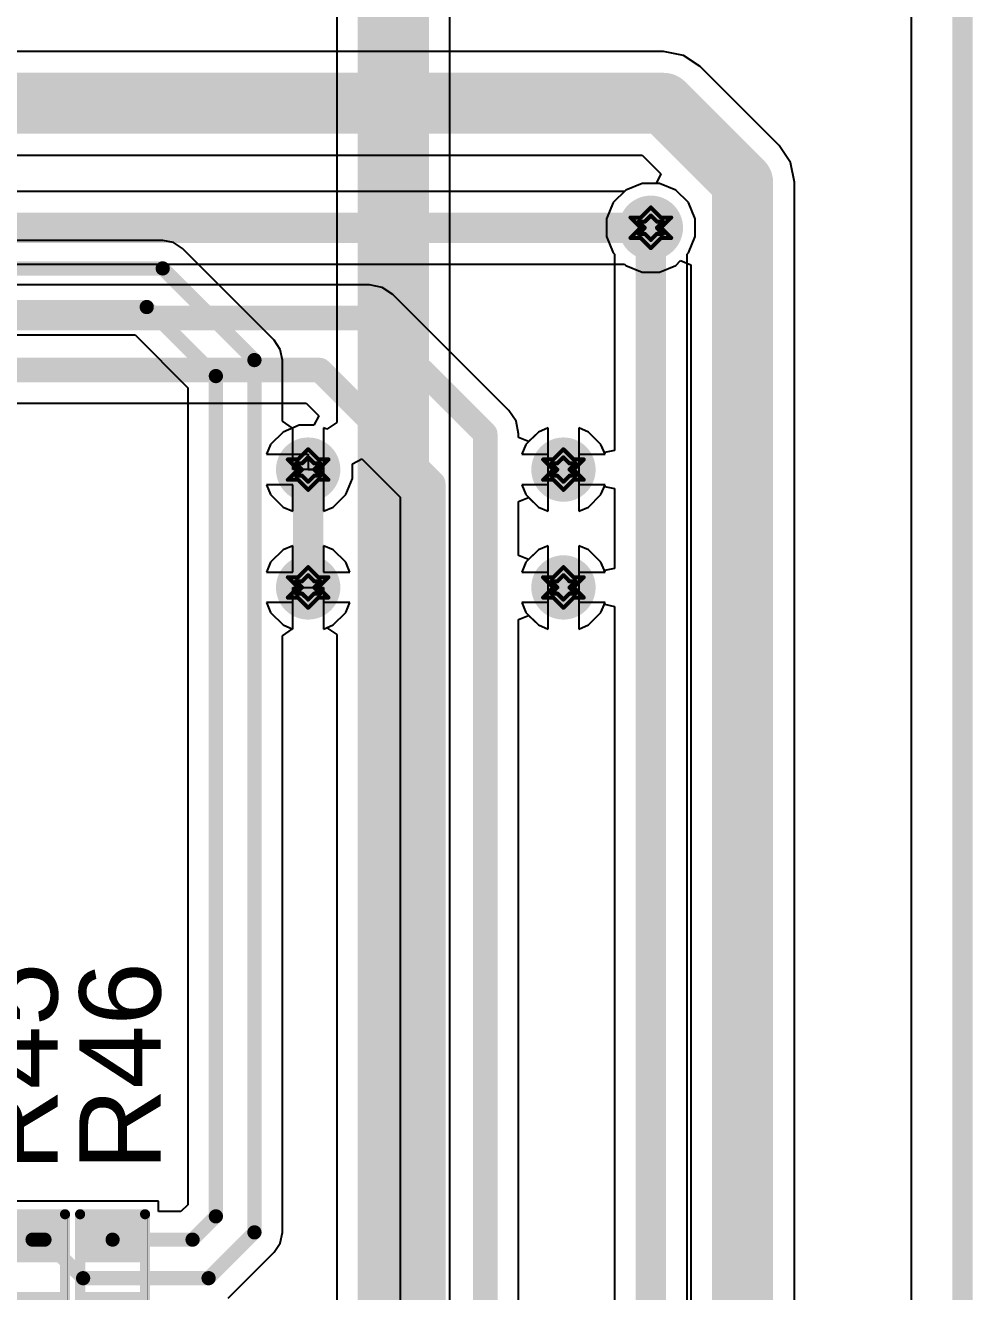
# Model space of a CAD drawing. Header units: inches. Extents: x -18 to 237, y -41 to 211.
# Drawn here: x 64.75 to 76.59, y 65.32 to 81.15 of the extents above; entities that cross this region are included whole.
import ezdxf

# ---------------------------------------------------------------- set-up
doc = ezdxf.new("R2010")
doc.units = ezdxf.units.IN
for name, color, linetype in [('Board Outline', 216, 'Continuous'), ('Bottom Layer', 5, 'Continuous'), ('Bottom Solder', 6, 'Continuous'), ('Drill Drawing', 1, 'Continuous'), ('Top Layer', 1, 'Continuous'), ('Top Overlay', 2, 'Continuous'), ('Top Paste', 8, 'Continuous'), ('Top Solder', 216, 'Continuous'), ('Via Holes', 16, 'Continuous')]:
    doc.layers.add(name, color=color, linetype=linetype)
doc.styles.add('Arial', font='', dxfattribs={"height": 0.2})
doc.styles.get('Arial').set_extended_font_data('Arial')

# ---------------------------------------------------------------- blocks, each defined once
blk = doc.blocks.new('R___0402_37')
at = {"layer": 'Top Layer'}
for points in [[(-0.699, -0.318), (-0.699, 0.318), (-0.241, 0.318), (-0.241, -0.318)], [(0.241, -0.318), (0.241, 0.318), (0.699, 0.318), (0.699, -0.318)]]:
    blk.add_hatch(color=1, dxfattribs=at).paths.add_polyline_path(points)
at = {"layer": 'Top Paste'}
for points in [[(-0.699, -0.318), (-0.699, 0.318), (-0.241, 0.318), (-0.241, -0.318)], [(0.241, -0.318), (0.241, 0.318), (0.699, 0.318), (0.699, -0.318)]]:
    blk.add_hatch(color=8, dxfattribs=at).paths.add_polyline_path(points)
at = {"layer": 'Top Solder'}
for points in [[(-0.754, -0.373), (-0.754, 0.373), (-0.186, 0.373), (-0.186, -0.373)], [(0.186, -0.373), (0.186, 0.373), (0.754, 0.373), (0.754, -0.373)]]:
    blk.add_hatch(color=216, dxfattribs=at).paths.add_polyline_path(points)
at = {"layer": 'Top Overlay'}
for points, const_width in [([(-0.787, 0.406), (0.787, 0.406)], 0.127), ([(-0.787, 0.406), (-0.787, -0.406)], 0.127), ([(0.787, 0.406), (0.787, -0.406)], 0.127), ([(-0.787, -0.406), (0.787, -0.406)], 0.127), ([(-0.813, -0.432), (0.813, -0.432)], 0.00323)]:
    blk.add_lwpolyline(points, dxfattribs=dict(at, const_width=const_width))
for points, const_width in [([(-0.819, 0.406, 1), (-0.756, 0.406, 1)], 0.0635), ([(-0.819, 0.406, 1), (-0.756, 0.406, 1)], 0.0635), ([(0.756, 0.406, 1), (0.819, 0.406, 1)], 0.0635), ([(0.756, 0.406, 1), (0.819, 0.406, 1)], 0.0635), ([(-0.819, -0.406, 1), (-0.756, -0.406, 1)], 0.0635), ([(-0.819, -0.406, 1), (-0.756, -0.406, 1)], 0.0635), ([(-0.814, -0.432, 1), (-0.812, -0.432, 1)], 0.00161), ([(0.756, -0.406, 1), (0.819, -0.406, 1)], 0.0635), ([(0.756, -0.406, 1), (0.819, -0.406, 1)], 0.0635), ([(0.812, -0.432, 1), (0.814, -0.432, 1)], 0.00161)]:
    blk.add_lwpolyline(points, format="xyb", close=True, dxfattribs=dict(at, const_width=const_width))
blk = doc.blocks.new('R___0402_38')
at = {"layer": 'Top Layer'}
for points in [[(-0.699, -0.318), (-0.699, 0.318), (-0.241, 0.318), (-0.241, -0.318)], [(0.241, -0.318), (0.241, 0.318), (0.699, 0.318), (0.699, -0.318)]]:
    blk.add_hatch(color=1, dxfattribs=at).paths.add_polyline_path(points)
at = {"layer": 'Top Paste'}
for points in [[(-0.699, -0.318), (-0.699, 0.318), (-0.241, 0.318), (-0.241, -0.318)], [(0.241, -0.318), (0.241, 0.318), (0.699, 0.318), (0.699, -0.318)]]:
    blk.add_hatch(color=8, dxfattribs=at).paths.add_polyline_path(points)
at = {"layer": 'Top Solder'}
for points in [[(-0.754, -0.373), (-0.754, 0.373), (-0.186, 0.373), (-0.186, -0.373)], [(0.186, -0.373), (0.186, 0.373), (0.754, 0.373), (0.754, -0.373)]]:
    blk.add_hatch(color=216, dxfattribs=at).paths.add_polyline_path(points)
at = {"layer": 'Top Overlay'}
for points, const_width in [([(-0.787, 0.406), (0.787, 0.406)], 0.127), ([(-0.787, 0.406), (-0.787, -0.406)], 0.127), ([(0.787, 0.406), (0.787, -0.406)], 0.127), ([(-0.787, -0.406), (0.787, -0.406)], 0.127), ([(-0.813, -0.432), (0.813, -0.432)], 0.00323)]:
    blk.add_lwpolyline(points, dxfattribs=dict(at, const_width=const_width))
for points, const_width in [([(-0.819, 0.406, 1), (-0.756, 0.406, 1)], 0.0635), ([(-0.819, 0.406, 1), (-0.756, 0.406, 1)], 0.0635), ([(0.756, 0.406, 1), (0.819, 0.406, 1)], 0.0635), ([(0.756, 0.406, 1), (0.819, 0.406, 1)], 0.0635), ([(-0.819, -0.406, 1), (-0.756, -0.406, 1)], 0.0635), ([(-0.819, -0.406, 1), (-0.756, -0.406, 1)], 0.0635), ([(-0.814, -0.432, 1), (-0.812, -0.432, 1)], 0.00161), ([(0.756, -0.406, 1), (0.819, -0.406, 1)], 0.0635), ([(0.756, -0.406, 1), (0.819, -0.406, 1)], 0.0635), ([(0.812, -0.432, 1), (0.814, -0.432, 1)], 0.00161)]:
    blk.add_lwpolyline(points, format="xyb", close=True, dxfattribs=dict(at, const_width=const_width))

msp = doc.modelspace()

# ---------------------------------------------------------------- hatches: boundary and pattern name
at = {"layer": 'Bottom Layer'}
h = msp.add_hatch(color=5, dxfattribs=at)
edge = h.paths.add_edge_path()
edge.add_arc((72.568, 78.616), 0.3, 0, 360)
h = msp.add_hatch(color=5, dxfattribs=at)
edge = h.paths.add_edge_path()
edge.add_arc((68.286, 75.593), 0.3, 0, 360)
h = msp.add_hatch(color=5, dxfattribs=at)
edge = h.paths.add_edge_path()
edge.add_arc((71.476, 75.593), 0.3, 0, 360)
h = msp.add_hatch(color=5, dxfattribs=at)
edge = h.paths.add_edge_path()
edge.add_arc((68.286, 74.12), 0.3, 0, 360)
h = msp.add_hatch(color=5, dxfattribs=at)
edge = h.paths.add_edge_path()
edge.add_arc((71.476, 74.12), 0.3, 0, 360)
at = {"layer": 'Bottom Solder'}
h = msp.add_hatch(color=6, dxfattribs=at)
edge = h.paths.add_edge_path()
edge.add_arc((72.568, 78.616), 0.402, 0, 360)
h = msp.add_hatch(color=6, dxfattribs=at)
edge = h.paths.add_edge_path()
edge.add_arc((68.286, 75.593), 0.402, 0, 360)
h = msp.add_hatch(color=6, dxfattribs=at)
edge = h.paths.add_edge_path()
edge.add_arc((71.476, 75.593), 0.402, 0, 360)
h = msp.add_hatch(color=6, dxfattribs=at)
edge = h.paths.add_edge_path()
edge.add_arc((68.286, 74.12), 0.402, 0, 360)
h = msp.add_hatch(color=6, dxfattribs=at)
edge = h.paths.add_edge_path()
edge.add_arc((71.476, 74.12), 0.402, 0, 360)
at = {"layer": 'Top Layer'}
h = msp.add_hatch(color=1, dxfattribs=at)
edge = h.paths.add_edge_path()
edge.add_arc((72.568, 78.616), 0.3, 0, 360)
h = msp.add_hatch(color=1, dxfattribs=at)
edge = h.paths.add_edge_path()
edge.add_arc((68.286, 75.593), 0.3, 0, 360)
h = msp.add_hatch(color=1, dxfattribs=at)
edge = h.paths.add_edge_path()
edge.add_arc((71.476, 75.593), 0.3, 0, 360)
h = msp.add_hatch(color=1, dxfattribs=at)
edge = h.paths.add_edge_path()
edge.add_arc((68.286, 74.12), 0.3, 0, 360)
h = msp.add_hatch(color=1, dxfattribs=at)
edge = h.paths.add_edge_path()
edge.add_arc((71.476, 74.12), 0.3, 0, 360)
at = {"layer": 'Top Solder'}
h = msp.add_hatch(color=216, dxfattribs=at)
edge = h.paths.add_edge_path()
edge.add_arc((72.568, 78.616), 0.402, 0, 360)
h = msp.add_hatch(color=216, dxfattribs=at)
edge = h.paths.add_edge_path()
edge.add_arc((68.286, 75.593), 0.402, 0, 360)
h = msp.add_hatch(color=216, dxfattribs=at)
edge = h.paths.add_edge_path()
edge.add_arc((71.476, 75.593), 0.402, 0, 360)
h = msp.add_hatch(color=216, dxfattribs=at)
edge = h.paths.add_edge_path()
edge.add_arc((68.286, 74.12), 0.402, 0, 360)
h = msp.add_hatch(color=216, dxfattribs=at)
edge = h.paths.add_edge_path()
edge.add_arc((71.476, 74.12), 0.402, 0, 360)
at = {"layer": 'Via Holes'}
h = msp.add_hatch(color=7, dxfattribs=at)
edge = h.paths.add_edge_path()
edge.add_arc((72.568, 78.616), 0.15, 0, 360)
h = msp.add_hatch(color=7, dxfattribs=at)
edge = h.paths.add_edge_path()
edge.add_arc((68.286, 75.593), 0.15, 0, 360)
h = msp.add_hatch(color=7, dxfattribs=at)
edge = h.paths.add_edge_path()
edge.add_arc((71.476, 75.593), 0.15, 0, 360)
h = msp.add_hatch(color=7, dxfattribs=at)
edge = h.paths.add_edge_path()
edge.add_arc((68.286, 74.12), 0.15, 0, 360)
h = msp.add_hatch(color=7, dxfattribs=at)
edge = h.paths.add_edge_path()
edge.add_arc((71.476, 74.12), 0.15, 0, 360)

# ---------------------------------------------------------------- linework, layer by layer
at = {"layer": 'Board Outline', "const_width": 0.254}
msp.add_lwpolyline([(76.462, 90.693), (76.462, -3.476)], dxfattribs=at)
at = {"layer": 'Bottom Layer'}
for p, q in [((75.819, 89.741), (75.819, 50.879)), ((72.728, 80.82), (50.714, 80.82)), ((72.975, 80.771), (72.728, 80.82)), ((73.185, 80.63), (72.975, 80.771)), ((74.173, 79.643), (73.185, 80.63)), ((74.313, 79.433), (74.173, 79.643)), ((50.982, 79.525), (72.459, 79.525)), ((72.459, 79.525), (72.694, 79.29)), ((74.362, 79.185), (74.313, 79.433)), ((72.458, 79.17), (72.254, 79.086)), ((72.635, 79.17), (72.458, 79.17)), ((72.694, 79.29), (72.635, 79.17)), ((74.362, 63.861), (74.362, 79.185)), ((72.238, 79.069), (55.372, 79.069)), ((72.254, 79.086), (72.238, 79.069)), ((72.882, 78.146), (72.94, 78.205)), ((72.94, 78.205), (73.067, 78.153)), ((55.56, 78.163), (72.238, 78.163)), ((72.238, 78.163), (72.254, 78.146)), ((72.254, 78.146), (72.458, 78.062)), ((72.458, 78.062), (72.678, 78.062)), ((72.678, 78.062), (72.882, 78.146)), ((73.067, 78.153), (73.067, 64.399)), ((69.051, 77.902), (57.389, 77.902)), ((69.21, 77.871), (69.051, 77.902)), ((69.344, 77.781), (69.21, 77.871)), ((70.793, 76.332), (69.344, 77.781)), ((64.262, 76.424), (68.26, 76.424)), ((68.26, 76.424), (68.419, 76.265)), ((70.883, 76.198), (70.793, 76.332)), ((68.175, 76.147), (67.972, 76.063)), ((68.357, 76.147), (68.175, 76.147)), ((68.419, 76.265), (68.357, 76.147)), ((70.914, 76.039), (70.883, 76.198)), ((67.972, 76.063), (67.816, 75.907)), ((70.914, 75.993), (70.914, 76.039)), ((71.041, 75.943), (70.914, 75.993)), ((71.162, 76.063), (71.041, 75.943)), ((71.285, 76.114), (71.162, 76.063)), ((71.285, 75.593), (71.285, 76.114)), ((71.789, 76.063), (71.666, 76.114)), ((71.666, 76.114), (71.666, 75.784)), ((71.945, 75.907), (71.789, 76.063)), ((67.816, 75.907), (67.765, 75.784)), ((71.996, 75.784), (71.945, 75.907)), ((67.765, 75.784), (68.286, 75.784)), ((68.286, 75.784), (68.286, 75.593)), ((68.84, 75.665), (68.957, 75.727)), ((68.957, 75.727), (69.436, 75.248)), ((71.666, 75.784), (71.996, 75.784)), ((68.286, 75.593), (68.476, 75.593)), ((68.476, 75.593), (68.476, 75.073)), ((68.84, 75.483), (68.84, 75.665)), ((71.285, 75.073), (71.285, 75.593)), ((68.095, 75.403), (67.765, 75.403)), ((67.765, 75.403), (67.816, 75.28)), ((68.095, 75.073), (68.095, 75.403)), ((68.755, 75.28), (68.84, 75.483)), ((71.996, 75.403), (71.666, 75.403)), ((71.666, 75.403), (71.666, 75.073)), ((71.945, 75.28), (71.996, 75.403)), ((67.816, 75.28), (67.972, 75.124)), ((68.599, 75.124), (68.755, 75.28)), ((69.436, 75.248), (69.436, 60.921)), ((70.914, 75.194), (71.041, 75.244)), ((70.914, 74.52), (70.914, 75.194)), ((71.041, 75.244), (71.162, 75.124)), ((71.789, 75.124), (71.945, 75.28)), ((67.972, 75.124), (68.095, 75.073)), ((68.476, 75.073), (68.599, 75.124)), ((71.162, 75.124), (71.285, 75.073)), ((71.666, 75.073), (71.789, 75.124)), ((67.972, 74.59), (67.816, 74.434)), ((68.095, 74.641), (67.972, 74.59)), ((68.095, 74.311), (68.095, 74.641)), ((68.599, 74.59), (68.476, 74.641)), ((68.476, 74.641), (68.476, 74.311)), ((68.755, 74.434), (68.599, 74.59)), ((71.162, 74.59), (71.041, 74.469)), ((71.285, 74.641), (71.162, 74.59)), ((71.285, 74.12), (71.285, 74.641)), ((71.789, 74.59), (71.666, 74.641)), ((71.666, 74.641), (71.666, 74.311)), ((71.945, 74.434), (71.789, 74.59)), ((67.816, 74.434), (67.765, 74.311)), ((68.806, 74.311), (68.755, 74.434)), ((71.041, 74.469), (70.914, 74.52)), ((71.996, 74.311), (71.945, 74.434)), ((67.765, 74.311), (68.095, 74.311)), ((68.476, 74.311), (68.806, 74.311)), ((71.666, 74.311), (71.996, 74.311)), ((71.285, 73.599), (71.285, 74.12)), ((68.095, 73.93), (67.765, 73.93)), ((67.765, 73.93), (67.816, 73.806)), ((68.095, 73.599), (68.095, 73.93)), ((68.806, 73.93), (68.476, 73.93)), ((68.476, 73.93), (68.476, 73.599)), ((68.755, 73.806), (68.806, 73.93)), ((71.996, 73.93), (71.666, 73.93)), ((71.666, 73.93), (71.666, 73.599)), ((71.945, 73.806), (71.996, 73.93)), ((67.816, 73.806), (67.972, 73.651)), ((68.599, 73.651), (68.755, 73.806)), ((70.914, 73.721), (71.041, 73.771)), ((71.041, 73.771), (71.162, 73.651)), ((71.789, 73.651), (71.945, 73.806)), ((67.972, 73.651), (68.095, 73.599)), ((68.476, 73.599), (68.599, 73.651)), ((70.914, 64.396), (70.914, 73.721)), ((71.162, 73.651), (71.285, 73.599)), ((71.666, 73.599), (71.789, 73.651))]:
    msp.add_line(p, q, dxfattribs=at)
for points, const_width in [([(50.714, 80.172), (72.728, 80.172)], 0.762), ([(72.728, 80.172), (73.715, 79.185)], 0.762), ([(73.715, 63.861), (73.715, 79.185)], 0.762), ([(55.372, 78.616), (72.568, 78.616)], 0.381), ([(57.389, 77.488), (69.051, 77.488)], 0.305), ([(69.051, 77.488), (70.5, 76.039)], 0.305), ([(57.658, 76.838), (68.432, 76.838)], 0.305), ([(68.432, 76.838), (69.85, 75.42)], 0.305), ([(70.5, 54.809), (70.5, 76.039)], 0.305), ([(69.85, 54.863), (69.85, 75.42)], 0.305)]:
    msp.add_lwpolyline(points, dxfattribs=dict(at, const_width=const_width))
for points, const_width in [([(72.537, 80.172, 1), (72.918, 80.172, 1)], 0.381), ([(72.537, 80.172, 1), (72.918, 80.172, 1)], 0.381), ([(73.524, 79.185, 1), (73.905, 79.185, 1)], 0.381), ([(73.524, 79.185, 1), (73.905, 79.185, 1)], 0.381), ([(72.473, 78.616, 1), (72.663, 78.616, 1)], 0.191), ([(68.975, 77.488, 1), (69.127, 77.488, 1)], 0.152), ([(68.975, 77.488, 1), (69.127, 77.488, 1)], 0.152), ([(68.356, 76.838, 1), (68.508, 76.838, 1)], 0.152), ([(68.356, 76.838, 1), (68.508, 76.838, 1)], 0.152), ([(70.424, 76.039, 1), (70.576, 76.039, 1)], 0.152), ([(70.424, 76.039, 1), (70.576, 76.039, 1)], 0.152), ([(69.774, 75.42, 1), (69.926, 75.42, 1)], 0.152), ([(69.774, 75.42, 1), (69.926, 75.42, 1)], 0.152)]:
    msp.add_lwpolyline(points, format="xyb", close=True, dxfattribs=dict(at, const_width=const_width))
at = {"layer": 'Drill Drawing', "const_width": 0.0508}
for points in [[(72.441, 78.743), (72.568, 78.87)], [(72.568, 78.87), (72.695, 78.743)], [(72.314, 78.743), (72.441, 78.616)], [(72.314, 78.743), (72.441, 78.743)], [(72.415, 78.692), (72.492, 78.616)], [(72.415, 78.692), (72.492, 78.692)], [(72.492, 78.692), (72.568, 78.768)], [(72.568, 78.768), (72.644, 78.692)], [(72.644, 78.692), (72.72, 78.692)], [(72.644, 78.616), (72.72, 78.692)], [(72.695, 78.743), (72.822, 78.743)], [(72.695, 78.616), (72.822, 78.743)], [(72.314, 78.489), (72.441, 78.616)], [(72.415, 78.54), (72.492, 78.616)], [(72.415, 78.54), (72.492, 78.54)], [(72.492, 78.54), (72.568, 78.464)], [(72.568, 78.464), (72.644, 78.54)], [(72.644, 78.616), (72.72, 78.54)], [(72.644, 78.54), (72.72, 78.54)], [(72.695, 78.616), (72.822, 78.489)], [(72.314, 78.489), (72.441, 78.489)], [(72.441, 78.489), (72.568, 78.362)], [(72.568, 78.362), (72.695, 78.489)], [(72.695, 78.489), (72.822, 78.489)], [(68.159, 75.72), (68.286, 75.847)], [(68.286, 75.847), (68.413, 75.72)], [(71.349, 75.72), (71.476, 75.847)], [(71.476, 75.847), (71.603, 75.72)], [(68.032, 75.72), (68.159, 75.593)], [(68.032, 75.72), (68.159, 75.72)], [(68.133, 75.67), (68.209, 75.593)], [(68.133, 75.67), (68.209, 75.67)], [(68.209, 75.67), (68.286, 75.746)], [(68.286, 75.746), (68.362, 75.67)], [(68.362, 75.67), (68.438, 75.67)], [(68.362, 75.593), (68.438, 75.67)], [(68.413, 75.72), (68.54, 75.72)], [(68.413, 75.593), (68.54, 75.72)], [(71.222, 75.72), (71.349, 75.593)], [(71.222, 75.72), (71.349, 75.72)], [(71.323, 75.67), (71.399, 75.593)], [(71.323, 75.67), (71.399, 75.67)], [(71.399, 75.67), (71.476, 75.746)], [(71.476, 75.746), (71.552, 75.67)], [(71.552, 75.67), (71.628, 75.67)], [(71.552, 75.593), (71.628, 75.67)], [(71.603, 75.72), (71.73, 75.72)], [(71.603, 75.593), (71.73, 75.72)], [(68.032, 75.466), (68.159, 75.593)], [(68.133, 75.517), (68.209, 75.593)], [(68.133, 75.517), (68.209, 75.517)], [(68.209, 75.517), (68.286, 75.441)], [(68.286, 75.441), (68.362, 75.517)], [(68.362, 75.593), (68.438, 75.517)], [(68.362, 75.517), (68.438, 75.517)], [(68.413, 75.593), (68.54, 75.466)], [(71.222, 75.466), (71.349, 75.593)], [(71.323, 75.517), (71.399, 75.593)], [(71.323, 75.517), (71.399, 75.517)], [(71.399, 75.517), (71.476, 75.441)], [(71.476, 75.441), (71.552, 75.517)], [(71.552, 75.593), (71.628, 75.517)], [(71.552, 75.517), (71.628, 75.517)], [(71.603, 75.593), (71.73, 75.466)], [(68.032, 75.466), (68.159, 75.466)], [(68.159, 75.466), (68.286, 75.339)], [(68.286, 75.339), (68.413, 75.466)], [(68.413, 75.466), (68.54, 75.466)], [(71.222, 75.466), (71.349, 75.466)], [(71.349, 75.466), (71.476, 75.339)], [(71.476, 75.339), (71.603, 75.466)], [(71.603, 75.466), (71.73, 75.466)], [(68.032, 74.247), (68.159, 74.12)], [(68.032, 74.247), (68.159, 74.247)], [(68.159, 74.247), (68.286, 74.374)], [(68.209, 74.196), (68.286, 74.273)], [(68.286, 74.374), (68.413, 74.247)], [(68.286, 74.273), (68.362, 74.196)], [(68.413, 74.247), (68.54, 74.247)], [(68.413, 74.12), (68.54, 74.247)], [(71.222, 74.247), (71.349, 74.12)], [(71.222, 74.247), (71.349, 74.247)], [(71.349, 74.247), (71.476, 74.374)], [(71.399, 74.196), (71.476, 74.273)], [(71.476, 74.374), (71.603, 74.247)], [(71.476, 74.273), (71.552, 74.196)], [(71.603, 74.247), (71.73, 74.247)], [(71.603, 74.12), (71.73, 74.247)], [(68.032, 73.993), (68.159, 74.12)], [(68.133, 74.196), (68.209, 74.12)], [(68.133, 74.196), (68.209, 74.196)], [(68.133, 74.044), (68.209, 74.12)], [(68.362, 74.196), (68.438, 74.196)], [(68.362, 74.12), (68.438, 74.196)], [(68.362, 74.12), (68.438, 74.044)], [(68.413, 74.12), (68.54, 73.993)], [(71.222, 73.993), (71.349, 74.12)], [(71.323, 74.196), (71.399, 74.12)], [(71.323, 74.196), (71.399, 74.196)], [(71.323, 74.044), (71.399, 74.12)], [(71.552, 74.196), (71.628, 74.196)], [(71.552, 74.12), (71.628, 74.196)], [(71.552, 74.12), (71.628, 74.044)], [(71.603, 74.12), (71.73, 73.993)], [(68.032, 73.993), (68.159, 73.993)], [(68.133, 74.044), (68.209, 74.044)], [(68.159, 73.993), (68.286, 73.866)], [(68.209, 74.044), (68.286, 73.968)], [(68.286, 73.968), (68.362, 74.044)], [(68.286, 73.866), (68.413, 73.993)], [(68.362, 74.044), (68.438, 74.044)], [(68.413, 73.993), (68.54, 73.993)], [(71.222, 73.993), (71.349, 73.993)], [(71.323, 74.044), (71.399, 74.044)], [(71.349, 73.993), (71.476, 73.866)], [(71.399, 74.044), (71.476, 73.968)], [(71.476, 73.968), (71.552, 74.044)], [(71.476, 73.866), (71.603, 73.993)], [(71.552, 74.044), (71.628, 74.044)], [(71.603, 73.993), (71.73, 73.993)]]:
    msp.add_lwpolyline(points, dxfattribs=at)
at = {"layer": 'Drill Drawing', "const_width": 0.0254}
for points in [[(72.555, 78.87, 1), (72.581, 78.87, 1)], [(72.555, 78.87, 1), (72.581, 78.87, 1)], [(72.301, 78.743, 1), (72.327, 78.743, 1)], [(72.301, 78.743, 1), (72.327, 78.743, 1)], [(72.403, 78.692, 1), (72.428, 78.692, 1)], [(72.403, 78.692, 1), (72.428, 78.692, 1)], [(72.428, 78.743, 1), (72.454, 78.743, 1)], [(72.428, 78.743, 1), (72.454, 78.743, 1)], [(72.479, 78.692, 1), (72.504, 78.692, 1)], [(72.479, 78.692, 1), (72.504, 78.692, 1)], [(72.555, 78.768, 1), (72.581, 78.768, 1)], [(72.555, 78.768, 1), (72.581, 78.768, 1)], [(72.631, 78.692, 1), (72.657, 78.692, 1)], [(72.631, 78.692, 1), (72.657, 78.692, 1)], [(72.682, 78.743, 1), (72.708, 78.743, 1)], [(72.682, 78.743, 1), (72.708, 78.743, 1)], [(72.708, 78.692, 1), (72.733, 78.692, 1)], [(72.708, 78.692, 1), (72.733, 78.692, 1)], [(72.809, 78.743, 1), (72.835, 78.743, 1)], [(72.809, 78.743, 1), (72.835, 78.743, 1)], [(72.403, 78.54, 1), (72.428, 78.54, 1)], [(72.403, 78.54, 1), (72.428, 78.54, 1)], [(72.428, 78.616, 1), (72.454, 78.616, 1)], [(72.428, 78.616, 1), (72.454, 78.616, 1)], [(72.479, 78.616, 1), (72.504, 78.616, 1)], [(72.479, 78.616, 1), (72.504, 78.616, 1)], [(72.479, 78.54, 1), (72.504, 78.54, 1)], [(72.479, 78.54, 1), (72.504, 78.54, 1)], [(72.631, 78.616, 1), (72.657, 78.616, 1)], [(72.631, 78.616, 1), (72.657, 78.616, 1)], [(72.631, 78.54, 1), (72.657, 78.54, 1)], [(72.631, 78.54, 1), (72.657, 78.54, 1)], [(72.682, 78.616, 1), (72.708, 78.616, 1)], [(72.682, 78.616, 1), (72.708, 78.616, 1)], [(72.708, 78.54, 1), (72.733, 78.54, 1)], [(72.708, 78.54, 1), (72.733, 78.54, 1)], [(72.301, 78.489, 1), (72.327, 78.489, 1)], [(72.301, 78.489, 1), (72.327, 78.489, 1)], [(72.428, 78.489, 1), (72.454, 78.489, 1)], [(72.428, 78.489, 1), (72.454, 78.489, 1)], [(72.555, 78.464, 1), (72.581, 78.464, 1)], [(72.555, 78.464, 1), (72.581, 78.464, 1)], [(72.555, 78.362, 1), (72.581, 78.362, 1)], [(72.555, 78.362, 1), (72.581, 78.362, 1)], [(72.682, 78.489, 1), (72.708, 78.489, 1)], [(72.682, 78.489, 1), (72.708, 78.489, 1)], [(72.809, 78.489, 1), (72.835, 78.489, 1)], [(72.809, 78.489, 1), (72.835, 78.489, 1)], [(68.273, 75.847, 1), (68.298, 75.847, 1)], [(68.273, 75.847, 1), (68.298, 75.847, 1)], [(71.463, 75.847, 1), (71.488, 75.847, 1)], [(71.463, 75.847, 1), (71.488, 75.847, 1)], [(68.019, 75.72, 1), (68.044, 75.72, 1)], [(68.019, 75.72, 1), (68.044, 75.72, 1)], [(68.121, 75.67, 1), (68.146, 75.67, 1)], [(68.121, 75.67, 1), (68.146, 75.67, 1)], [(68.146, 75.72, 1), (68.171, 75.72, 1)], [(68.146, 75.72, 1), (68.171, 75.72, 1)], [(68.197, 75.67, 1), (68.222, 75.67, 1)], [(68.197, 75.67, 1), (68.222, 75.67, 1)], [(68.273, 75.746, 1), (68.298, 75.746, 1)], [(68.273, 75.746, 1), (68.298, 75.746, 1)], [(68.349, 75.67, 1), (68.375, 75.67, 1)], [(68.349, 75.67, 1), (68.375, 75.67, 1)], [(68.4, 75.72, 1), (68.425, 75.72, 1)], [(68.4, 75.72, 1), (68.425, 75.72, 1)], [(68.425, 75.67, 1), (68.451, 75.67, 1)], [(68.425, 75.67, 1), (68.451, 75.67, 1)], [(68.527, 75.72, 1), (68.552, 75.72, 1)], [(68.527, 75.72, 1), (68.552, 75.72, 1)], [(71.209, 75.72, 1), (71.234, 75.72, 1)], [(71.209, 75.72, 1), (71.234, 75.72, 1)], [(71.311, 75.67, 1), (71.336, 75.67, 1)], [(71.311, 75.67, 1), (71.336, 75.67, 1)], [(71.336, 75.72, 1), (71.361, 75.72, 1)], [(71.336, 75.72, 1), (71.361, 75.72, 1)], [(71.387, 75.67, 1), (71.412, 75.67, 1)], [(71.387, 75.67, 1), (71.412, 75.67, 1)], [(71.463, 75.746, 1), (71.488, 75.746, 1)], [(71.463, 75.746, 1), (71.488, 75.746, 1)], [(71.539, 75.67, 1), (71.565, 75.67, 1)], [(71.539, 75.67, 1), (71.565, 75.67, 1)], [(71.59, 75.72, 1), (71.615, 75.72, 1)], [(71.59, 75.72, 1), (71.615, 75.72, 1)], [(71.615, 75.67, 1), (71.641, 75.67, 1)], [(71.615, 75.67, 1), (71.641, 75.67, 1)], [(71.717, 75.72, 1), (71.742, 75.72, 1)], [(71.717, 75.72, 1), (71.742, 75.72, 1)], [(68.121, 75.517, 1), (68.146, 75.517, 1)], [(68.121, 75.517, 1), (68.146, 75.517, 1)], [(68.146, 75.593, 1), (68.171, 75.593, 1)], [(68.146, 75.593, 1), (68.171, 75.593, 1)], [(68.197, 75.593, 1), (68.222, 75.593, 1)], [(68.197, 75.593, 1), (68.222, 75.593, 1)], [(68.197, 75.517, 1), (68.222, 75.517, 1)], [(68.197, 75.517, 1), (68.222, 75.517, 1)], [(68.349, 75.593, 1), (68.375, 75.593, 1)], [(68.349, 75.593, 1), (68.375, 75.593, 1)], [(68.349, 75.517, 1), (68.375, 75.517, 1)], [(68.349, 75.517, 1), (68.375, 75.517, 1)], [(68.4, 75.593, 1), (68.425, 75.593, 1)], [(68.4, 75.593, 1), (68.425, 75.593, 1)], [(68.425, 75.517, 1), (68.451, 75.517, 1)], [(68.425, 75.517, 1), (68.451, 75.517, 1)], [(71.311, 75.517, 1), (71.336, 75.517, 1)], [(71.311, 75.517, 1), (71.336, 75.517, 1)], [(71.336, 75.593, 1), (71.361, 75.593, 1)], [(71.336, 75.593, 1), (71.361, 75.593, 1)], [(71.387, 75.593, 1), (71.412, 75.593, 1)], [(71.387, 75.593, 1), (71.412, 75.593, 1)], [(71.387, 75.517, 1), (71.412, 75.517, 1)], [(71.387, 75.517, 1), (71.412, 75.517, 1)], [(71.539, 75.593, 1), (71.565, 75.593, 1)], [(71.539, 75.593, 1), (71.565, 75.593, 1)], [(71.539, 75.517, 1), (71.565, 75.517, 1)], [(71.539, 75.517, 1), (71.565, 75.517, 1)], [(71.59, 75.593, 1), (71.615, 75.593, 1)], [(71.59, 75.593, 1), (71.615, 75.593, 1)], [(71.615, 75.517, 1), (71.641, 75.517, 1)], [(71.615, 75.517, 1), (71.641, 75.517, 1)], [(68.019, 75.466, 1), (68.044, 75.466, 1)], [(68.019, 75.466, 1), (68.044, 75.466, 1)], [(68.146, 75.466, 1), (68.171, 75.466, 1)], [(68.146, 75.466, 1), (68.171, 75.466, 1)], [(68.273, 75.441, 1), (68.298, 75.441, 1)], [(68.273, 75.441, 1), (68.298, 75.441, 1)], [(68.273, 75.339, 1), (68.298, 75.339, 1)], [(68.273, 75.339, 1), (68.298, 75.339, 1)], [(68.4, 75.466, 1), (68.425, 75.466, 1)], [(68.4, 75.466, 1), (68.425, 75.466, 1)], [(68.527, 75.466, 1), (68.552, 75.466, 1)], [(68.527, 75.466, 1), (68.552, 75.466, 1)], [(71.209, 75.466, 1), (71.234, 75.466, 1)], [(71.209, 75.466, 1), (71.234, 75.466, 1)], [(71.336, 75.466, 1), (71.361, 75.466, 1)], [(71.336, 75.466, 1), (71.361, 75.466, 1)], [(71.463, 75.441, 1), (71.488, 75.441, 1)], [(71.463, 75.441, 1), (71.488, 75.441, 1)], [(71.463, 75.339, 1), (71.488, 75.339, 1)], [(71.463, 75.339, 1), (71.488, 75.339, 1)], [(71.59, 75.466, 1), (71.615, 75.466, 1)], [(71.59, 75.466, 1), (71.615, 75.466, 1)], [(71.717, 75.466, 1), (71.742, 75.466, 1)], [(71.717, 75.466, 1), (71.742, 75.466, 1)], [(68.019, 74.247, 1), (68.044, 74.247, 1)], [(68.019, 74.247, 1), (68.044, 74.247, 1)], [(68.146, 74.247, 1), (68.171, 74.247, 1)], [(68.146, 74.247, 1), (68.171, 74.247, 1)], [(68.273, 74.374, 1), (68.298, 74.374, 1)], [(68.273, 74.374, 1), (68.298, 74.374, 1)], [(68.273, 74.273, 1), (68.298, 74.273, 1)], [(68.273, 74.273, 1), (68.298, 74.273, 1)], [(68.4, 74.247, 1), (68.425, 74.247, 1)], [(68.4, 74.247, 1), (68.425, 74.247, 1)], [(68.527, 74.247, 1), (68.552, 74.247, 1)], [(68.527, 74.247, 1), (68.552, 74.247, 1)], [(71.209, 74.247, 1), (71.234, 74.247, 1)], [(71.209, 74.247, 1), (71.234, 74.247, 1)], [(71.336, 74.247, 1), (71.361, 74.247, 1)], [(71.336, 74.247, 1), (71.361, 74.247, 1)], [(71.463, 74.374, 1), (71.488, 74.374, 1)], [(71.463, 74.374, 1), (71.488, 74.374, 1)], [(71.463, 74.273, 1), (71.488, 74.273, 1)], [(71.463, 74.273, 1), (71.488, 74.273, 1)], [(71.59, 74.247, 1), (71.615, 74.247, 1)], [(71.59, 74.247, 1), (71.615, 74.247, 1)], [(71.717, 74.247, 1), (71.742, 74.247, 1)], [(71.717, 74.247, 1), (71.742, 74.247, 1)], [(68.121, 74.196, 1), (68.146, 74.196, 1)], [(68.121, 74.196, 1), (68.146, 74.196, 1)], [(68.146, 74.12, 1), (68.171, 74.12, 1)], [(68.146, 74.12, 1), (68.171, 74.12, 1)], [(68.197, 74.196, 1), (68.222, 74.196, 1)], [(68.197, 74.196, 1), (68.222, 74.196, 1)], [(68.197, 74.12, 1), (68.222, 74.12, 1)], [(68.197, 74.12, 1), (68.222, 74.12, 1)], [(68.349, 74.196, 1), (68.375, 74.196, 1)], [(68.349, 74.196, 1), (68.375, 74.196, 1)], [(68.349, 74.12, 1), (68.375, 74.12, 1)], [(68.349, 74.12, 1), (68.375, 74.12, 1)], [(68.4, 74.12, 1), (68.425, 74.12, 1)], [(68.4, 74.12, 1), (68.425, 74.12, 1)], [(68.425, 74.196, 1), (68.451, 74.196, 1)], [(68.425, 74.196, 1), (68.451, 74.196, 1)], [(71.311, 74.196, 1), (71.336, 74.196, 1)], [(71.311, 74.196, 1), (71.336, 74.196, 1)], [(71.336, 74.12, 1), (71.361, 74.12, 1)], [(71.336, 74.12, 1), (71.361, 74.12, 1)], [(71.387, 74.196, 1), (71.412, 74.196, 1)], [(71.387, 74.196, 1), (71.412, 74.196, 1)], [(71.387, 74.12, 1), (71.412, 74.12, 1)], [(71.387, 74.12, 1), (71.412, 74.12, 1)], [(71.539, 74.196, 1), (71.565, 74.196, 1)], [(71.539, 74.196, 1), (71.565, 74.196, 1)], [(71.539, 74.12, 1), (71.565, 74.12, 1)], [(71.539, 74.12, 1), (71.565, 74.12, 1)], [(71.59, 74.12, 1), (71.615, 74.12, 1)], [(71.59, 74.12, 1), (71.615, 74.12, 1)], [(71.615, 74.196, 1), (71.641, 74.196, 1)], [(71.615, 74.196, 1), (71.641, 74.196, 1)], [(68.019, 73.993, 1), (68.044, 73.993, 1)], [(68.019, 73.993, 1), (68.044, 73.993, 1)], [(68.121, 74.044, 1), (68.146, 74.044, 1)], [(68.121, 74.044, 1), (68.146, 74.044, 1)], [(68.146, 73.993, 1), (68.171, 73.993, 1)], [(68.146, 73.993, 1), (68.171, 73.993, 1)], [(68.197, 74.044, 1), (68.222, 74.044, 1)], [(68.197, 74.044, 1), (68.222, 74.044, 1)], [(68.273, 73.968, 1), (68.298, 73.968, 1)], [(68.273, 73.968, 1), (68.298, 73.968, 1)], [(68.349, 74.044, 1), (68.375, 74.044, 1)], [(68.349, 74.044, 1), (68.375, 74.044, 1)], [(68.4, 73.993, 1), (68.425, 73.993, 1)], [(68.4, 73.993, 1), (68.425, 73.993, 1)], [(68.425, 74.044, 1), (68.451, 74.044, 1)], [(68.425, 74.044, 1), (68.451, 74.044, 1)], [(68.527, 73.993, 1), (68.552, 73.993, 1)], [(68.527, 73.993, 1), (68.552, 73.993, 1)], [(71.209, 73.993, 1), (71.234, 73.993, 1)], [(71.209, 73.993, 1), (71.234, 73.993, 1)], [(71.311, 74.044, 1), (71.336, 74.044, 1)], [(71.311, 74.044, 1), (71.336, 74.044, 1)], [(71.336, 73.993, 1), (71.361, 73.993, 1)], [(71.336, 73.993, 1), (71.361, 73.993, 1)], [(71.387, 74.044, 1), (71.412, 74.044, 1)], [(71.387, 74.044, 1), (71.412, 74.044, 1)], [(71.463, 73.968, 1), (71.488, 73.968, 1)], [(71.463, 73.968, 1), (71.488, 73.968, 1)], [(71.539, 74.044, 1), (71.565, 74.044, 1)], [(71.539, 74.044, 1), (71.565, 74.044, 1)], [(71.59, 73.993, 1), (71.615, 73.993, 1)], [(71.59, 73.993, 1), (71.615, 73.993, 1)], [(71.615, 74.044, 1), (71.641, 74.044, 1)], [(71.615, 74.044, 1), (71.641, 74.044, 1)], [(71.717, 73.993, 1), (71.742, 73.993, 1)], [(71.717, 73.993, 1), (71.742, 73.993, 1)], [(68.273, 73.866, 1), (68.298, 73.866, 1)], [(68.273, 73.866, 1), (68.298, 73.866, 1)], [(71.463, 73.866, 1), (71.488, 73.866, 1)], [(71.463, 73.866, 1), (71.488, 73.866, 1)]]:
    msp.add_lwpolyline(points, format="xyb", close=True, dxfattribs=at)
at = {"layer": 'Top Layer'}
for p, q in [((75.819, 89.741), (75.819, 50.879)), ((70.055, 63.435), (70.055, 86.228)), ((68.646, 85.936), (68.646, 76.181)), ((72.458, 79.17), (72.254, 79.086)), ((72.678, 79.17), (72.458, 79.17)), ((72.882, 79.086), (72.678, 79.17)), ((72.254, 79.086), (72.098, 78.93)), ((73.037, 78.93), (72.882, 79.086)), ((72.098, 78.93), (72.014, 78.726)), ((73.122, 78.726), (73.037, 78.93)), ((72.014, 78.726), (72.014, 78.506)), ((73.122, 78.506), (73.122, 78.726)), ((66.469, 78.458), (46.638, 78.458)), ((66.602, 78.431), (66.469, 78.458)), ((66.716, 78.355), (66.602, 78.431)), ((72.014, 78.506), (72.098, 78.302)), ((73.037, 78.302), (73.122, 78.506)), ((67.862, 77.209), (66.716, 78.355)), ((72.098, 78.302), (72.115, 78.286)), ((72.115, 78.286), (72.115, 75.83)), ((73.021, 78.286), (73.037, 78.302)), ((73.021, 60.277), (73.021, 78.286)), ((46.983, 77.276), (66.124, 77.276)), ((66.124, 77.276), (66.783, 76.617)), ((67.938, 77.095), (67.862, 77.209)), ((67.862, 77.209), (67.862, 77.209)), ((67.964, 76.962), (67.938, 77.095)), ((67.964, 76.197), (67.964, 76.962)), ((67.964, 76.962), (67.964, 76.962)), ((66.783, 76.617), (66.783, 66.403)), ((68.091, 76.113), (67.964, 76.197)), ((68.646, 76.181), (68.519, 76.097)), ((68.095, 76.114), (68.091, 76.113)), ((68.095, 75.593), (68.095, 76.114)), ((68.519, 76.097), (68.476, 76.114)), ((68.476, 76.114), (68.476, 75.593)), ((71.162, 76.063), (71.006, 75.907)), ((71.285, 76.114), (71.162, 76.063)), ((71.285, 75.784), (71.285, 76.114)), ((71.789, 76.063), (71.666, 76.114)), ((71.666, 76.114), (71.666, 75.593)), ((71.945, 75.907), (71.789, 76.063)), ((71.006, 75.907), (70.955, 75.784)), ((71.988, 75.805), (71.945, 75.907)), ((72.115, 75.83), (71.988, 75.805)), ((70.955, 75.784), (71.285, 75.784)), ((68.476, 75.593), (68.095, 75.593)), ((71.666, 75.593), (71.666, 75.073)), ((71.285, 75.403), (70.955, 75.403)), ((70.955, 75.403), (71.006, 75.28)), ((71.285, 75.073), (71.285, 75.403)), ((71.945, 75.28), (71.988, 75.382)), ((71.988, 75.382), (72.115, 75.357)), ((72.115, 75.357), (72.115, 74.357)), ((71.006, 75.28), (71.162, 75.124)), ((71.789, 75.124), (71.945, 75.28)), ((71.162, 75.124), (71.285, 75.073)), ((71.666, 75.073), (71.789, 75.124)), ((71.162, 74.59), (71.006, 74.434)), ((71.285, 74.641), (71.162, 74.59)), ((71.285, 74.311), (71.285, 74.641)), ((71.789, 74.59), (71.666, 74.641)), ((71.666, 74.641), (71.666, 74.12)), ((71.945, 74.434), (71.789, 74.59)), ((71.006, 74.434), (70.955, 74.311)), ((71.988, 74.332), (71.945, 74.434)), ((70.955, 74.311), (71.285, 74.311)), ((72.115, 74.357), (71.988, 74.332)), ((68.095, 73.599), (68.095, 74.12)), ((68.095, 74.12), (68.476, 74.12)), ((68.476, 74.12), (68.476, 73.599)), ((71.666, 74.12), (71.666, 73.599)), ((71.285, 73.93), (70.955, 73.93)), ((70.955, 73.93), (71.006, 73.806)), ((71.285, 73.599), (71.285, 73.93)), ((71.006, 73.806), (71.162, 73.651)), ((71.789, 73.651), (71.945, 73.806)), ((71.945, 73.806), (71.988, 73.909)), ((71.988, 73.909), (72.115, 73.883)), ((72.115, 73.883), (72.115, 60.465)), ((68.476, 73.599), (68.519, 73.617)), ((68.519, 73.617), (68.646, 73.532)), ((71.162, 73.651), (71.285, 73.599)), ((71.666, 73.599), (71.789, 73.651)), ((67.964, 73.516), (68.091, 73.601)), ((67.964, 66.058), (67.964, 73.516)), ((68.091, 73.601), (68.095, 73.599)), ((68.646, 73.532), (68.646, 63.437)), ((66.414, 66.45), (64.271, 66.45)), ((66.414, 66.317), (66.414, 66.45)), ((66.783, 66.403), (66.696, 66.317)), ((66.696, 66.317), (66.414, 66.317)), ((67.938, 65.925), (67.964, 66.058)), ((67.862, 65.811), (67.938, 65.925)), ((67.288, 65.237), (67.862, 65.811)), ((67.862, 65.811), (67.862, 65.811))]:
    msp.add_line(p, q, dxfattribs=at)
for points, const_width in [([(69.35, 61.696), (69.35, 86.228)], 0.889), ([(72.568, 60.277), (72.568, 78.616)], 0.381), ([(46.638, 78.108), (66.469, 78.108)], 0.178), ([(66.469, 78.108), (67.615, 76.962)], 0.178), ([(46.838, 77.625), (66.269, 77.625)], 0.178), ([(66.269, 77.625), (67.132, 76.762)], 0.178), ([(67.615, 66.058), (67.615, 76.962)], 0.178), ([(67.132, 66.258), (67.132, 76.762)], 0.178), ([(68.286, 74.12), (68.286, 75.593)], 0.381), ([(66.841, 65.967), (67.132, 66.258)], 0.178), ([(64.842, 65.967), (64.991, 65.967)], 0.178), ([(64.991, 65.967), (65.473, 65.485)], 0.178), ([(65.842, 65.967), (66.841, 65.967)], 0.178), ([(67.041, 65.485), (67.615, 66.058)], 0.178), ([(65.473, 65.485), (67.041, 65.485)], 0.178)]:
    msp.add_lwpolyline(points, dxfattribs=dict(at, const_width=const_width))
for points, const_width in [([(72.473, 78.616, 1), (72.663, 78.616, 1)], 0.191), ([(66.424, 78.108, 1), (66.513, 78.108, 1)], 0.0889), ([(66.424, 78.108, 1), (66.513, 78.108, 1)], 0.0889), ([(66.224, 77.625, 1), (66.313, 77.625, 1)], 0.0889), ([(66.224, 77.625, 1), (66.313, 77.625, 1)], 0.0889), ([(67.57, 76.962, 1), (67.659, 76.962, 1)], 0.0889), ([(67.57, 76.962, 1), (67.659, 76.962, 1)], 0.0889), ([(67.088, 76.762, 1), (67.177, 76.762, 1)], 0.0889), ([(67.088, 76.762, 1), (67.177, 76.762, 1)], 0.0889), ([(68.19, 75.593, 1), (68.381, 75.593, 1)], 0.191), ([(68.19, 74.12, 1), (68.381, 74.12, 1)], 0.191), ([(67.088, 66.258, 1), (67.177, 66.258, 1)], 0.0889), ([(67.088, 66.258, 1), (67.177, 66.258, 1)], 0.0889), ([(64.798, 65.967, 1), (64.886, 65.967, 1)], 0.0889), ([(64.946, 65.967, 1), (65.035, 65.967, 1)], 0.0889), ([(64.946, 65.967, 1), (65.035, 65.967, 1)], 0.0889), ([(65.798, 65.967, 1), (65.886, 65.967, 1)], 0.0889), ([(66.797, 65.967, 1), (66.886, 65.967, 1)], 0.0889), ([(66.797, 65.967, 1), (66.886, 65.967, 1)], 0.0889), ([(67.57, 66.058, 1), (67.659, 66.058, 1)], 0.0889), ([(67.57, 66.058, 1), (67.659, 66.058, 1)], 0.0889), ([(65.429, 65.485, 1), (65.518, 65.485, 1)], 0.0889), ([(65.429, 65.485, 1), (65.518, 65.485, 1)], 0.0889), ([(66.997, 65.485, 1), (67.086, 65.485, 1)], 0.0889), ([(66.997, 65.485, 1), (67.086, 65.485, 1)], 0.0889)]:
    msp.add_lwpolyline(points, format="xyb", close=True, dxfattribs=dict(at, const_width=const_width))

# ---------------------------------------------------------------- block references
at = {"rotation": 90}
for name, p in [('R___0402_38', (64.842, 65.497)), ('R___0402_37', (65.842, 65.497))]:
    msp.add_blockref(name, p, dxfattribs=at)

# ---------------------------------------------------------------- texts
at = {"layer": 'Top Overlay', "style": 'Arial'}
for s, p in [('R45', (65.155, 66.823)), ('R46', (66.442, 66.831))]:
    msp.add_text(s, height=1.016, rotation=90, dxfattribs=at).set_placement(p)

doc.saveas('drawing.dxf')
